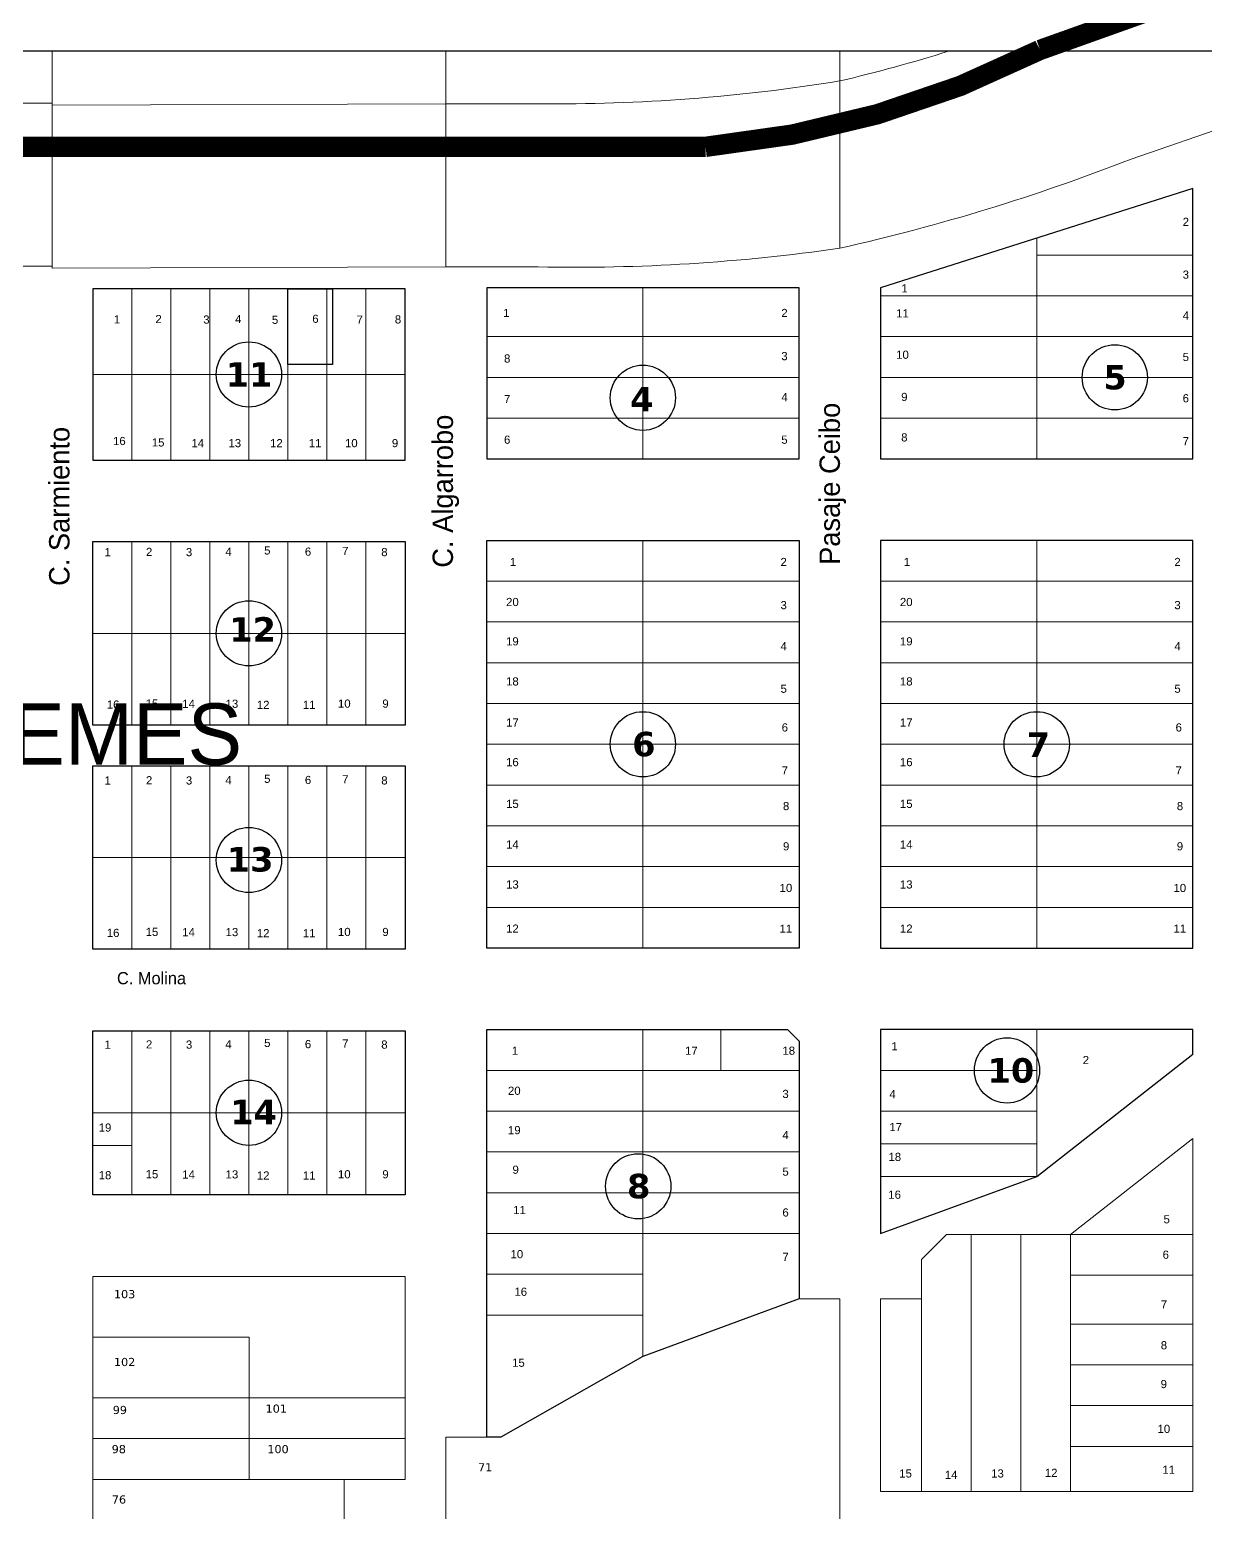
# Model space of a CAD drawing. Header units: millimetres. Extents: x 0 to 6558, y 60 to 10727.
# Drawn here: x 2571.1 to 2859.4, y 7036.7 to 7400.4 of the extents above; entities that cross this region are included whole.
import ezdxf

# ---------------------------------------------------------------- set-up
doc = ezdxf.new("R2010")
doc.units = ezdxf.units.MM
doc.linetypes.add('ACAD_ISO04W100', pattern=[30, 24, -3, 0, -3])
for name, color, linetype, lineweight in [('0 FERROCARRIL', 5, 'Continuous', 18), ('0 NOMBRE DE BARRIOS', 251, 'Continuous', 35), ('0 N° DE PARCELA', 255, 'Continuous', 25), ('0 SIG - PARCELAS', 252, 'Continuous', 18)]:
    doc.layers.add(name, color=color, linetype=linetype, lineweight=lineweight)
for name, color, linetype in [('0 NOMBRE DE CALLES', 255, 'Continuous'), ('0 N° DE MANZANA', 255, 'Continuous'), ('0 SIG - CHACRAS', 253, 'Continuous'), ('0 SIG - MANZANAS', 253, 'Continuous')]:
    doc.layers.add(name, color=color, linetype=linetype)
doc.layers.add('auxiliares', color=3, linetype='Continuous', plot=False)
doc.styles.get("Standard").update_dxf_attribs({"font": 'arial.ttf'})
doc.styles.add('STYLE1', font='arial.ttf')

msp = doc.modelspace()

# ---------------------------------------------------------------- linework, layer by layer
at = {"layer": '0 FERROCARRIL', "color": 253, "linetype": 'ACAD_ISO04W100', "const_width": 5}
msp.add_lwpolyline([(109.624, 6684.639), (525.882, 6828.094), (942.14, 6971.549), (1174.005, 7049.313), (1449.871, 7141.835), (1869.827, 7294.051), (2014.038, 7345.499, -0.0608028), (2199.979, 7371.655), (2736.887, 7371.655, 0.0947228), (2818.9, 7395.432), (2901.999, 7425.105), (3179.979, 7514.739), (3199.979, 7521.095), (4019.364, 7784.447, -0.1059511), (4109.937, 7793.522), (4204, 7793.522)], format="xyb", dxfattribs=at)
at = {"layer": '0 N° DE MANZANA'}
for centre in [(2624.859, 7315.818), (2837.229, 7315.105), (2721.479, 7310.105), (2624.859, 7252.318), (2721.479, 7225.105), (2818.079, 7225.105), (2624.859, 7196.713), (2810.794, 7145.105), (2624.859, 7134.718), (2720.341, 7116.677)]:
    msp.add_circle(centre, 8, dxfattribs=at)
at = {"layer": '0 SIG - CHACRAS'}
msp.add_lwpolyline([(2199.979, 6415.105), (3179.979, 6415.105), (3179.979, 7395.105), (2199.979, 7395.105)], close=True, dxfattribs=at)
at = {"layer": '0 SIG - MANZANAS'}
for points in [[(2856.379, 7361.415), (2779.779, 7337.105), (2779.779, 7295.105), (2856.379, 7295.105), (2856.379, 7361.415)], [(2663.179, 7336.818), (2586.579, 7336.818), (2586.579, 7294.818), (2663.179, 7294.818), (2663.179, 7336.818)], [(2856.379, 7275.105), (2779.779, 7275.105), (2779.779, 7175.105), (2856.379, 7175.105), (2856.379, 7275.105)], [(2683.179, 7155.105), (2756.949, 7155.105), (2759.779, 7152.275), (2759.779, 7089.105), (2721.479, 7074.92), (2686.649, 7055.105), (2683.179, 7055.105), (2683.179, 7155.105)], [(2779.779, 7105.095), (2818.079, 7119.105), (2856.379, 7149.105), (2856.379, 7155.105), (2779.779, 7155.105), (2779.779, 7105.095)]]:
    msp.add_lwpolyline(points, dxfattribs=at)
for points in [[(2683.179, 7295.105), (2759.779, 7295.105), (2759.779, 7337.105), (2683.179, 7337.105)], [(2586.579, 7274.818), (2663.179, 7274.818), (2663.179, 7229.818), (2586.579, 7229.818)], [(2683.179, 7275.105), (2759.779, 7275.105), (2759.779, 7175.105), (2683.179, 7175.105)], [(2586.579, 7219.818), (2663.179, 7219.818), (2663.179, 7174.818), (2586.579, 7174.818)], [(2586.579, 7154.818), (2663.179, 7154.818), (2663.179, 7114.618), (2586.579, 7114.618)]]:
    msp.add_lwpolyline(points, close=True, dxfattribs=at)
at = {"layer": '0 SIG - PARCELAS'}
for p, q in [((2673.179, 7382.205), (2695.829, 7382.205)), ((2740.629, 7145.105), (2740.629, 7155.105)), ((2756.949, 7155.105), (2759.779, 7152.275)), ((2721.479, 7145.105), (2740.629, 7145.105)), ((2596.149, 7134.718), (2596.149, 7126.718)), ((2596.149, 7126.718), (2586.579, 7126.718)), ((2789.779, 7098.685), (2795.979, 7104.885)), ((2801.979, 7104.885), (2795.979, 7104.885)), ((2789.779, 7041.855), (2789.779, 7098.685)), ((2801.979, 7041.855), (2789.779, 7041.855))]:
    msp.add_line(p, q, dxfattribs=at)
for points in [[(2576.579, 7382.405), (2399.979, 7382.405), (2399.979, 7395.105), (2576.579, 7395.105)], [(2576.579, 7395.105), (2576.579, 7381.885), (2673.179, 7382.205), (2673.179, 7395.105)], [(2399.979, 7342.405), (2576.579, 7342.405), (2576.579, 7382.405), (2399.979, 7382.405)], [(2576.579, 7381.885), (2576.579, 7341.885), (2673.179, 7342.205), (2673.179, 7382.205)], [(2818.079, 7335.105), (2856.379, 7335.105), (2856.379, 7345.105), (2818.079, 7345.105)], [(2586.579, 7315.818), (2596.149, 7315.818), (2596.149, 7336.818), (2586.579, 7336.818)], [(2596.149, 7315.818), (2605.719, 7315.818), (2605.719, 7336.818), (2596.149, 7336.818)], [(2605.719, 7315.818), (2615.289, 7315.818), (2615.289, 7336.818), (2605.719, 7336.818)], [(2615.289, 7315.818), (2624.859, 7315.818), (2624.859, 7336.818), (2615.289, 7336.818)], [(2624.859, 7315.818), (2634.429, 7315.818), (2634.429, 7336.818), (2624.859, 7336.818)], [(2643.999, 7315.818), (2653.569, 7315.818), (2653.569, 7336.818), (2643.999, 7336.818)], [(2653.569, 7315.818), (2663.179, 7315.818), (2663.179, 7336.818), (2653.569, 7336.818)], [(2683.179, 7325.105), (2721.479, 7325.105), (2721.479, 7337.105), (2683.179, 7337.105)], [(2721.479, 7325.105), (2759.779, 7325.105), (2759.779, 7337.105), (2721.479, 7337.105)], [(2779.779, 7325.105), (2818.079, 7325.105), (2818.079, 7335.105), (2779.779, 7335.105)], [(2818.079, 7325.105), (2856.379, 7325.105), (2856.379, 7335.105), (2818.079, 7335.105)], [(2683.179, 7315.105), (2721.479, 7315.105), (2721.479, 7325.105), (2683.179, 7325.105)], [(2721.479, 7315.105), (2759.779, 7315.105), (2759.779, 7325.105), (2721.479, 7325.105)], [(2779.779, 7315.105), (2818.079, 7315.105), (2818.079, 7325.105), (2779.779, 7325.105)], [(2818.079, 7315.105), (2856.379, 7315.105), (2856.379, 7325.105), (2818.079, 7325.105)], [(2586.579, 7294.818), (2596.149, 7294.818), (2596.149, 7315.818), (2586.579, 7315.818)], [(2596.149, 7294.818), (2605.719, 7294.818), (2605.719, 7315.818), (2596.149, 7315.818)], [(2605.719, 7294.818), (2615.289, 7294.818), (2615.289, 7315.818), (2605.719, 7315.818)], [(2615.289, 7294.818), (2624.859, 7294.818), (2624.859, 7315.818), (2615.289, 7315.818)], [(2624.859, 7294.818), (2634.429, 7294.818), (2634.429, 7315.818), (2624.859, 7315.818)], [(2634.429, 7294.818), (2643.999, 7294.818), (2643.999, 7315.818), (2634.429, 7315.818)], [(2643.999, 7294.818), (2653.569, 7294.818), (2653.569, 7315.818), (2643.999, 7315.818)], [(2653.569, 7294.818), (2663.179, 7294.818), (2663.179, 7315.818), (2653.569, 7315.818)], [(2683.179, 7305.105), (2721.479, 7305.105), (2721.479, 7315.105), (2683.179, 7315.105)], [(2721.479, 7305.105), (2759.779, 7305.105), (2759.779, 7315.105), (2721.479, 7315.105)], [(2779.779, 7305.105), (2818.079, 7305.105), (2818.079, 7315.105), (2779.779, 7315.105)], [(2818.079, 7305.105), (2856.379, 7305.105), (2856.379, 7315.105), (2818.079, 7315.105)], [(2683.179, 7295.105), (2721.479, 7295.105), (2721.479, 7305.105), (2683.179, 7305.105)], [(2721.479, 7295.105), (2759.779, 7295.105), (2759.779, 7305.105), (2721.479, 7305.105)], [(2779.779, 7295.105), (2818.079, 7295.105), (2818.079, 7305.105), (2779.779, 7305.105)], [(2818.079, 7295.105), (2856.379, 7295.105), (2856.379, 7305.105), (2818.079, 7305.105)], [(2586.579, 7252.318), (2596.149, 7252.318), (2596.149, 7274.818), (2586.579, 7274.818)], [(2596.149, 7252.318), (2605.719, 7252.318), (2605.719, 7274.818), (2596.149, 7274.818)], [(2605.719, 7252.318), (2615.289, 7252.318), (2615.289, 7274.818), (2605.719, 7274.818)], [(2615.289, 7252.318), (2624.859, 7252.318), (2624.859, 7274.818), (2615.289, 7274.818)], [(2624.859, 7252.318), (2634.429, 7252.318), (2634.429, 7274.818), (2624.859, 7274.818)], [(2634.429, 7252.318), (2643.999, 7252.318), (2643.999, 7274.818), (2634.429, 7274.818)], [(2643.999, 7252.318), (2653.569, 7252.318), (2653.569, 7274.818), (2643.999, 7274.818)], [(2663.179, 7252.318), (2653.569, 7252.318), (2653.569, 7274.818), (2663.179, 7274.818)], [(2683.179, 7265.105), (2721.479, 7265.105), (2721.479, 7275.105), (2683.179, 7275.105)], [(2721.479, 7265.105), (2759.779, 7265.105), (2759.779, 7275.105), (2721.479, 7275.105)], [(2779.779, 7265.105), (2818.079, 7265.105), (2818.079, 7275.105), (2779.779, 7275.105)], [(2818.079, 7265.105), (2856.379, 7265.105), (2856.379, 7275.105), (2818.079, 7275.105)], [(2683.179, 7255.105), (2721.479, 7255.105), (2721.479, 7265.105), (2683.179, 7265.105)], [(2721.479, 7255.105), (2759.779, 7255.105), (2759.779, 7265.105), (2721.479, 7265.105)], [(2779.779, 7255.105), (2818.079, 7255.105), (2818.079, 7265.105), (2779.779, 7265.105)], [(2818.079, 7255.105), (2856.379, 7255.105), (2856.379, 7265.105), (2818.079, 7265.105)], [(2586.579, 7229.818), (2596.149, 7229.818), (2596.149, 7252.318), (2586.579, 7252.318)], [(2596.149, 7229.818), (2605.719, 7229.818), (2605.719, 7252.318), (2596.149, 7252.318)], [(2605.719, 7229.818), (2615.289, 7229.818), (2615.289, 7252.318), (2605.719, 7252.318)], [(2615.289, 7229.818), (2624.859, 7229.818), (2624.859, 7252.318), (2615.289, 7252.318)], [(2624.859, 7229.818), (2634.429, 7229.818), (2634.429, 7252.318), (2624.859, 7252.318)], [(2634.429, 7229.818), (2643.999, 7229.818), (2643.999, 7252.318), (2634.429, 7252.318)], [(2643.999, 7229.818), (2653.569, 7229.818), (2653.569, 7252.318), (2643.999, 7252.318)], [(2663.179, 7229.818), (2653.569, 7229.818), (2653.569, 7252.318), (2663.179, 7252.318)], [(2683.179, 7245.105), (2721.479, 7245.105), (2721.479, 7255.105), (2683.179, 7255.105)], [(2721.479, 7245.105), (2759.779, 7245.105), (2759.779, 7255.105), (2721.479, 7255.105)], [(2779.779, 7245.105), (2818.079, 7245.105), (2818.079, 7255.105), (2779.779, 7255.105)], [(2818.079, 7245.105), (2856.379, 7245.105), (2856.379, 7255.105), (2818.079, 7255.105)], [(2683.179, 7235.105), (2721.479, 7235.105), (2721.479, 7245.105), (2683.179, 7245.105)], [(2721.479, 7235.105), (2759.779, 7235.105), (2759.779, 7245.105), (2721.479, 7245.105)], [(2779.779, 7235.105), (2818.079, 7235.105), (2818.079, 7245.105), (2779.779, 7245.105)], [(2818.079, 7235.105), (2856.379, 7235.105), (2856.379, 7245.105), (2818.079, 7245.105)], [(2683.179, 7225.105), (2721.479, 7225.105), (2721.479, 7235.105), (2683.179, 7235.105)], [(2721.479, 7225.105), (2759.779, 7225.105), (2759.779, 7235.105), (2721.479, 7235.105)], [(2779.779, 7225.105), (2818.079, 7225.105), (2818.079, 7235.105), (2779.779, 7235.105)], [(2818.079, 7225.105), (2856.379, 7225.105), (2856.379, 7235.105), (2818.079, 7235.105)], [(2683.179, 7215.105), (2721.479, 7215.105), (2721.479, 7225.105), (2683.179, 7225.105)], [(2721.479, 7215.105), (2759.779, 7215.105), (2759.779, 7225.105), (2721.479, 7225.105)], [(2779.779, 7215.105), (2818.079, 7215.105), (2818.079, 7225.105), (2779.779, 7225.105)], [(2818.079, 7215.105), (2856.379, 7215.105), (2856.379, 7225.105), (2818.079, 7225.105)], [(2586.579, 7197.318), (2596.149, 7197.318), (2596.149, 7219.818), (2586.579, 7219.818)], [(2596.149, 7197.318), (2605.719, 7197.318), (2605.719, 7219.818), (2596.149, 7219.818)], [(2605.719, 7197.318), (2615.289, 7197.318), (2615.289, 7219.818), (2605.719, 7219.818)], [(2615.289, 7197.318), (2624.859, 7197.318), (2624.859, 7219.818), (2615.289, 7219.818)], [(2624.859, 7197.318), (2634.429, 7197.318), (2634.429, 7219.818), (2624.859, 7219.818)], [(2634.429, 7197.318), (2643.999, 7197.318), (2643.999, 7219.818), (2634.429, 7219.818)], [(2643.999, 7197.318), (2653.569, 7197.318), (2653.569, 7219.818), (2643.999, 7219.818)], [(2663.179, 7197.318), (2653.569, 7197.318), (2653.569, 7219.818), (2663.179, 7219.818)], [(2683.179, 7205.105), (2721.479, 7205.105), (2721.479, 7215.105), (2683.179, 7215.105)], [(2721.479, 7205.105), (2759.779, 7205.105), (2759.779, 7215.105), (2721.479, 7215.105)], [(2779.779, 7205.105), (2818.079, 7205.105), (2818.079, 7215.105), (2779.779, 7215.105)], [(2818.079, 7205.105), (2856.379, 7205.105), (2856.379, 7215.105), (2818.079, 7215.105)], [(2683.179, 7195.105), (2721.479, 7195.105), (2721.479, 7205.105), (2683.179, 7205.105)], [(2721.479, 7195.105), (2759.779, 7195.105), (2759.779, 7205.105), (2721.479, 7205.105)], [(2779.779, 7195.105), (2818.079, 7195.105), (2818.079, 7205.105), (2779.779, 7205.105)], [(2818.079, 7195.105), (2856.379, 7195.105), (2856.379, 7205.105), (2818.079, 7205.105)], [(2586.579, 7174.818), (2596.149, 7174.818), (2596.149, 7197.318), (2586.579, 7197.318)], [(2596.149, 7174.818), (2605.719, 7174.818), (2605.719, 7197.318), (2596.149, 7197.318)], [(2605.719, 7174.818), (2615.289, 7174.818), (2615.289, 7197.318), (2605.719, 7197.318)], [(2615.289, 7174.818), (2624.859, 7174.818), (2624.859, 7197.318), (2615.289, 7197.318)], [(2624.859, 7174.818), (2634.429, 7174.818), (2634.429, 7197.318), (2624.859, 7197.318)], [(2634.429, 7174.818), (2643.999, 7174.818), (2643.999, 7197.318), (2634.429, 7197.318)], [(2643.999, 7174.818), (2653.569, 7174.818), (2653.569, 7197.318), (2643.999, 7197.318)], [(2663.179, 7174.818), (2653.569, 7174.818), (2653.569, 7197.318), (2663.179, 7197.318)], [(2683.179, 7185.105), (2721.479, 7185.105), (2721.479, 7195.105), (2683.179, 7195.105)], [(2721.479, 7185.105), (2759.779, 7185.105), (2759.779, 7195.105), (2721.479, 7195.105)], [(2779.779, 7185.105), (2818.079, 7185.105), (2818.079, 7195.105), (2779.779, 7195.105)], [(2818.079, 7185.105), (2856.379, 7185.105), (2856.379, 7195.105), (2818.079, 7195.105)], [(2683.179, 7175.105), (2721.479, 7175.105), (2721.479, 7185.105), (2683.179, 7185.105)], [(2721.479, 7175.105), (2759.779, 7175.105), (2759.779, 7185.105), (2721.479, 7185.105)], [(2779.779, 7175.105), (2818.079, 7175.105), (2818.079, 7185.105), (2779.779, 7185.105)], [(2818.079, 7175.105), (2856.379, 7175.105), (2856.379, 7185.105), (2818.079, 7185.105)], [(2586.579, 7134.718), (2596.149, 7134.718), (2596.149, 7154.818), (2586.579, 7154.818)], [(2596.149, 7134.718), (2605.719, 7134.718), (2605.719, 7154.818), (2596.149, 7154.818)], [(2605.719, 7134.718), (2615.289, 7134.718), (2615.289, 7154.818), (2605.719, 7154.818)], [(2615.289, 7134.718), (2624.859, 7134.718), (2624.859, 7154.818), (2615.289, 7154.818)], [(2624.859, 7134.718), (2634.429, 7134.718), (2634.429, 7154.818), (2624.859, 7154.818)], [(2634.429, 7134.718), (2643.999, 7134.718), (2643.999, 7154.818), (2634.429, 7154.818)], [(2643.999, 7134.718), (2653.569, 7134.718), (2653.569, 7154.818), (2643.999, 7154.818)], [(2663.179, 7134.718), (2653.569, 7134.718), (2653.569, 7154.818), (2663.179, 7154.818)], [(2683.179, 7145.105), (2721.479, 7145.105), (2721.479, 7155.105), (2683.179, 7155.105)], [(2721.479, 7155.105), (2740.629, 7155.105), (2740.629, 7145.105), (2721.479, 7145.105)], [(2779.779, 7145.105), (2818.079, 7145.105), (2818.079, 7155.105), (2779.779, 7155.105)], [(2683.179, 7135.105), (2721.479, 7135.105), (2721.479, 7145.105), (2683.179, 7145.105)], [(2721.479, 7135.105), (2759.779, 7135.105), (2759.779, 7145.105), (2721.479, 7145.105)], [(2779.779, 7135.105), (2818.079, 7135.105), (2818.079, 7145.105), (2779.779, 7145.105)], [(2586.579, 7114.618), (2596.149, 7114.618), (2596.149, 7134.718), (2586.579, 7134.718)], [(2586.579, 7134.718), (2596.149, 7134.718), (2596.149, 7126.718), (2586.579, 7126.718)], [(2596.149, 7114.618), (2605.719, 7114.618), (2605.719, 7134.718), (2596.149, 7134.718)], [(2605.719, 7114.618), (2615.289, 7114.618), (2615.289, 7134.718), (2605.719, 7134.718)], [(2615.289, 7114.618), (2624.859, 7114.618), (2624.859, 7134.718), (2615.289, 7134.718)], [(2624.859, 7114.618), (2634.429, 7114.618), (2634.429, 7134.718), (2624.859, 7134.718)], [(2634.429, 7114.618), (2643.999, 7114.618), (2643.999, 7134.718), (2634.429, 7134.718)], [(2643.999, 7114.618), (2653.569, 7114.618), (2653.569, 7134.718), (2643.999, 7134.718)], [(2663.179, 7114.618), (2653.569, 7114.618), (2653.569, 7134.718), (2663.179, 7134.718)], [(2683.179, 7125.105), (2721.479, 7125.105), (2721.479, 7135.105), (2683.179, 7135.105)], [(2721.479, 7125.105), (2759.779, 7125.105), (2759.779, 7135.105), (2721.479, 7135.105)], [(2779.779, 7119.105), (2818.079, 7119.105), (2818.079, 7135.105), (2779.779, 7135.105)], [(2779.779, 7135.105), (2818.079, 7135.105), (2818.079, 7119.105), (2779.779, 7119.105)], [(2779.779, 7135.105), (2818.079, 7135.105), (2818.079, 7127.105), (2779.779, 7127.105)], [(2586.579, 7126.718), (2596.149, 7126.718), (2596.149, 7114.618), (2586.579, 7114.618)], [(2683.179, 7115.105), (2721.479, 7115.105), (2721.479, 7125.105), (2683.179, 7125.105)], [(2721.479, 7115.105), (2759.779, 7115.105), (2759.779, 7125.105), (2721.479, 7125.105)], [(2683.179, 7105.105), (2721.479, 7105.105), (2721.479, 7115.105), (2683.179, 7115.105)], [(2721.479, 7105.105), (2759.779, 7105.105), (2759.779, 7115.105), (2721.479, 7115.105)], [(2683.179, 7095.105), (2721.479, 7095.105), (2721.479, 7105.105), (2683.179, 7105.105)], [(2801.979, 7104.885), (2795.979, 7104.885), (2789.779, 7098.685), (2789.779, 7041.855), (2801.979, 7041.855)], [(2801.979, 7041.855), (2814.179, 7041.855), (2814.179, 7104.885), (2801.979, 7104.885)], [(2814.179, 7041.855), (2826.379, 7041.855), (2826.379, 7104.885), (2814.179, 7104.885)], [(2826.379, 7094.885), (2856.379, 7094.885), (2856.379, 7104.885), (2826.379, 7104.885)], [(2586.579, 7094.585), (2663.179, 7094.585), (2663.179, 7064.785), (2586.579, 7064.785)], [(2586.579, 7094.585), (2663.179, 7094.585), (2663.179, 7064.785), (2586.579, 7064.785)], [(2683.179, 7085.105), (2721.479, 7085.105), (2721.479, 7095.105), (2683.179, 7095.105)], [(2826.379, 7082.885), (2856.379, 7082.885), (2856.379, 7094.885), (2826.379, 7094.885)], [(2673.179, 6936.605), (2769.779, 6852.335), (2769.779, 7089.105), (2759.779, 7089.105), (2721.479, 7074.92), (2686.649, 7055.105), (2683.179, 7055.105), (2673.179, 7055.105)], [(2826.379, 7072.885), (2856.379, 7072.885), (2856.379, 7082.885), (2826.379, 7082.885)], [(2586.579, 7079.685), (2624.879, 7079.685), (2624.879, 7064.785), (2586.579, 7064.785)], [(2826.379, 7062.885), (2856.379, 7062.885), (2856.379, 7072.885), (2826.379, 7072.885)], [(2586.579, 7054.785), (2624.879, 7054.785), (2624.879, 7064.785), (2586.579, 7064.785)], [(2586.579, 7054.785), (2624.879, 7054.785), (2624.879, 7064.785), (2586.579, 7064.785)], [(2586.579, 7054.785), (2624.879, 7054.785), (2624.879, 7064.785), (2586.579, 7064.785)], [(2624.879, 7054.785), (2663.179, 7054.785), (2663.179, 7064.785), (2624.879, 7064.785)], [(2624.879, 7054.785), (2663.179, 7054.785), (2663.179, 7064.785), (2624.879, 7064.785)], [(2624.879, 7054.785), (2663.179, 7054.785), (2663.179, 7064.785), (2624.879, 7064.785)], [(2826.379, 7052.885), (2856.379, 7052.885), (2856.379, 7062.885), (2826.379, 7062.885)], [(2586.579, 7044.785), (2624.879, 7044.785), (2624.879, 7054.785), (2586.579, 7054.785)], [(2586.579, 7044.785), (2624.879, 7044.785), (2624.879, 7054.785), (2586.579, 7054.785)], [(2586.579, 7044.785), (2624.879, 7044.785), (2624.879, 7054.785), (2586.579, 7054.785)], [(2624.879, 7044.785), (2663.179, 7044.785), (2663.179, 7054.785), (2624.879, 7054.785)], [(2624.879, 7044.785), (2663.179, 7044.785), (2663.179, 7054.785), (2624.879, 7054.785)], [(2624.879, 7044.785), (2663.179, 7044.785), (2663.179, 7054.785), (2624.879, 7054.785)], [(2826.379, 7041.855), (2856.379, 7041.855), (2856.379, 7052.885), (2826.379, 7052.885)], [(2586.579, 7044.785), (2648.179, 7044.785), (2648.179, 6906.885), (2586.579, 6906.885)]]:
    msp.add_lwpolyline(points, close=True, dxfattribs=at)
for points in [[(2695.829, 7382.205), (2673.179, 7382.205), (2673.179, 7395.105), (2769.779, 7395.105), (2769.779, 7387.805, -0.0425509)], [(2841.243, 7368.662), (2866.379, 7377.305), (2866.379, 7395.105), (2796.455, 7395.105, -0.0172978), (2769.779, 7387.805), (2769.779, 7346.805, 0.0384343)]]:
    msp.add_lwpolyline(points, format="xyb", close=True, dxfattribs=at)
for points in [[(2769.779, 7387.805), (2769.779, 7395.105), (2796.455, 7395.105, -0.0173), (2769.779, 7387.805)], [(2769.779, 7346.805, -0.0412022), (2695.829, 7342.205), (2673.179, 7342.205), (2673.179, 7382.205), (2695.829, 7382.205, 0.0425509), (2769.779, 7387.805), (2769.779, 7346.805)]]:
    msp.add_lwpolyline(points, format="xyb", dxfattribs=at)
for points in [[(2818.079, 7349.26), (2818.079, 7345.105), (2856.379, 7345.105), (2856.379, 7361.415), (2818.079, 7349.26)], [(2818.079, 7349.26), (2818.079, 7345.105), (2856.379, 7345.105), (2856.379, 7361.415), (2818.079, 7349.26)], [(2818.079, 7335.105), (2818.079, 7349.26), (2779.779, 7337.105), (2779.779, 7335.105), (2818.079, 7335.105)], [(2756.949, 7155.105), (2721.479, 7155.105), (2721.479, 7145.105), (2759.779, 7145.105), (2759.779, 7152.275)], [(2759.779, 7152.275), (2759.779, 7145.105), (2740.629, 7145.105), (2740.629, 7155.105), (2756.949, 7155.105)], [(2756.949, 7155.105), (2759.779, 7152.275), (2759.779, 7145.105), (2740.629, 7145.105), (2740.629, 7155.105), (2756.949, 7155.105)], [(2856.379, 7155.105), (2818.079, 7155.105), (2818.079, 7119.105), (2856.379, 7149.105), (2856.379, 7155.105)], [(2856.379, 7128.375), (2826.379, 7104.885), (2856.379, 7104.885), (2856.379, 7128.375)], [(2818.079, 7119.105), (2779.779, 7119.105), (2779.779, 7105.095), (2818.079, 7119.105)], [(2779.779, 7119.105), (2779.779, 7105.095), (2818.079, 7119.105), (2779.779, 7119.105)], [(2759.779, 7105.105), (2759.779, 7089.105), (2721.479, 7074.92), (2721.479, 7105.105), (2759.779, 7105.105)], [(2586.579, 7094.585), (2586.579, 7079.685), (2624.879, 7079.685), (2624.879, 7064.785), (2663.179, 7064.785), (2663.179, 7094.585), (2586.579, 7094.585)], [(2789.779, 7041.855), (2789.779, 7089.105), (2779.779, 7089.105), (2779.779, 7041.855), (2789.779, 7041.855)], [(2721.479, 7085.105), (2683.179, 7085.105), (2683.179, 7055.105), (2686.649, 7055.105), (2721.479, 7074.92), (2721.479, 7085.105)], [(2683.179, 7085.105), (2683.179, 7055.105), (2686.649, 7055.105), (2721.479, 7074.92), (2721.479, 7085.105), (2683.179, 7085.105)]]:
    msp.add_lwpolyline(points, dxfattribs=at)
at = {"layer": 'auxiliares'}
msp.add_lwpolyline([(2634.429, 7336.818), (2645.369, 7336.818), (2645.369, 7318.268), (2634.429, 7318.268)], close=True, dxfattribs=at)

# ---------------------------------------------------------------- texts
at = {"layer": '0 NOMBRE DE BARRIOS', "linetype": 'Continuous', "lineweight": 25, "insert": (2566.579, 7227.509), "char_height": 15, "width": 338.88889, "attachment_point": 5}
msp.add_mtext('{\\fBankGothic Lt BT|b0|i0|c0|p34;Bº GÜEMES}', dxfattribs=at)
at = {"layer": '0 NOMBRE DE CALLES', "char_height": 5, "width": 783.33333, "attachment_point": 4, "rotation": 90}
for s, insert in [('\\pt10;{\\fBankGothic Lt BT|b0|i0|c0|p34;Pasaje Ceibo}', (2768.059, 7269.109)), ('\\pt10;{\\fBankGothic Lt BT|b0|i0|c0|p34;C. Algarrobo}', (2673.155, 7268.426)), ('\\pt10;{\\fBankGothic Lt BT|b0|i0|c0|p34;C. Sarmiento}', (2578.381, 7263.955))]:
    msp.add_mtext(s, dxfattribs=dict(at, insert=insert))
at = {"layer": '0 NOMBRE DE CALLES', "color": 4, "linetype": 'Continuous', "insert": (2592.497, 7167.709), "char_height": 3, "width": 783.33333, "attachment_point": 4}
msp.add_mtext('\\pt9.9999;{\\fBankGothic Lt BT|b0|i0|c0|p34;\\C256;C. Molina}', dxfattribs=at)
at = {"layer": '0 N° DE MANZANA', "char_height": 6, "width": 338.88889, "attachment_point": 4}
for s, insert in [('{\\fVerdana|b1|i0|c0|p34;11}', (2619.178, 7315.818)), ('{\\fVerdana|b1|i0|c0|p34;5}', (2834.402, 7315.105)), ('{\\fVerdana|b1|i0|c0|p34;4}', (2718.365, 7309.751)), ('{\\fVerdana|b1|i0|c0|p34;12}', (2620.033, 7253.281)), ('{\\fVerdana|b1|i0|c0|p34;6}', (2718.85, 7225.105)), ('{\\fVerdana|b1|i0|c0|p34;7}', (2815.607, 7225.021)), ('{\\fVerdana|b1|i0|c0|p34;13}', (2619.43, 7196.832)), ('{\\fVerdana|b1|i0|c0|p34;10}', (2806.006, 7145.06)), ('{\\fVerdana|b1|i0|c0|p34;14}', (2620.285, 7134.918)), ('{\\fVerdana|b1|i0|c0|p34;8}', (2717.597, 7116.677))]:
    msp.add_mtext(s, dxfattribs=dict(at, insert=insert))
at = {"layer": '0 N° DE PARCELA', "char_height": 2, "attachment_point": 4, "style": 'STYLE1'}
for s, insert in [('2', (2853.87, 7353.258)), ('3', (2853.87, 7340.294)), ('1', (2784.873, 7336.947)), ('1', (2591.726, 7329.345)), ('2', (2601.916, 7329.41)), ('3', (2613.659, 7329.273)), ('4', (2621.473, 7329.41)), ('5', (2630.485, 7329.211)), ('6', (2640.395, 7329.465)), ('7', (2651.258, 7329.256)), ('8', (2660.645, 7329.311)), ('1', (2687.197, 7330.908)), ('2', (2755.43, 7330.908)), ('11', (2783.603, 7330.817)), ('4', (2853.87, 7330.268)), ('3', (2755.43, 7320.305)), ('10', (2783.603, 7320.653)), ('8', (2687.425, 7319.722)), ('5', (2853.87, 7320.096)), ('7', (2687.425, 7309.785)), ('4', (2755.43, 7310.237)), ('9', (2784.835, 7310.294)), ('6', (2853.87, 7309.971)), ('16', (2591.529, 7299.483)), ('15', (2601.031, 7299.136)), ('14', (2610.755, 7298.965)), ('13', (2619.836, 7298.965)), ('12', (2630.027, 7298.965)), ('11', (2639.527, 7298.965)), ('10', (2648.415, 7298.965)), ('9', (2659.921, 7298.965)), ('6', (2687.425, 7299.806)), ('5', (2755.43, 7299.806)), ('8', (2784.835, 7300.369)), ('7', (2853.87, 7299.449)), ('1', (2589.413, 7272.228)), ('2', (2599.602, 7272.293)), ('3', (2609.403, 7272.232)), ('4', (2619.056, 7272.319)), ('5', (2628.586, 7272.638)), ('6', (2638.574, 7272.348)), ('7', (2647.723, 7272.525)), ('8', (2657.314, 7272.236)), ('1', (2688.86, 7269.826)), ('2', (2755.235, 7269.826)), ('1', (2785.46, 7269.826)), ('2', (2851.835, 7269.826)), ('20', (2687.923, 7259.995)), ('3', (2755.235, 7259.223)), ('20', (2784.523, 7259.995)), ('3', (2851.835, 7259.223)), ('19', (2687.923, 7250.345)), ('4', (2755.235, 7249.155)), ('19', (2784.523, 7250.345)), ('4', (2851.835, 7249.155)), ('18', (2687.923, 7240.51)), ('18', (2784.523, 7240.51)), ('5', (2755.235, 7238.724)), ('5', (2851.835, 7238.724)), ('16', (2589.993, 7234.839)), ('15', (2599.527, 7235.078)), ('14', (2608.503, 7235.038)), ('13', (2619.138, 7235.038)), ('12', (2626.802, 7234.783)), ('11', (2638.082, 7234.783)), ('10', (2646.696, 7235.068)), ('9', (2657.575, 7235.068)), ('17', (2687.923, 7230.436)), ('17', (2784.523, 7230.436)), ('6', (2755.528, 7229.222)), ('6', (2852.128, 7229.222)), ('16', (2687.923, 7220.716)), ('7', (2755.528, 7218.7)), ('16', (2784.523, 7220.716)), ('7', (2852.128, 7218.7)), ('1', (2589.413, 7216.217)), ('2', (2599.602, 7216.282)), ('3', (2609.403, 7216.221)), ('4', (2619.056, 7216.308)), ('5', (2628.586, 7216.627)), ('6', (2638.574, 7216.337)), ('7', (2647.723, 7216.514)), ('8', (2657.314, 7216.225)), ('15', (2687.923, 7210.482)), ('8', (2755.839, 7209.935)), ('15', (2784.523, 7210.482)), ('8', (2852.439, 7209.935)), ('14', (2687.923, 7200.53)), ('14', (2784.523, 7200.53)), ('9', (2755.839, 7200.064)), ('9', (2852.439, 7200.064)), ('13', (2687.923, 7190.709)), ('10', (2755.019, 7189.854)), ('13', (2784.523, 7190.709)), ('10', (2851.619, 7189.854)), ('16', (2589.993, 7178.828)), ('15', (2599.527, 7179.067)), ('14', (2608.503, 7179.027)), ('13', (2619.138, 7179.027)), ('12', (2626.802, 7178.772)), ('11', (2638.082, 7178.772)), ('10', (2646.696, 7179.057)), ('9', (2657.575, 7179.057)), ('12', (2687.923, 7179.884)), ('11', (2755.019, 7179.884)), ('12', (2784.523, 7179.884)), ('11', (2851.619, 7179.884)), ('1', (2589.413, 7151.427)), ('2', (2599.602, 7151.492)), ('3', (2609.403, 7151.431)), ('4', (2619.056, 7151.518)), ('5', (2628.586, 7151.837)), ('6', (2638.574, 7151.547)), ('7', (2647.723, 7151.724)), ('8', (2657.314, 7151.435)), ('1', (2689.327, 7149.934)), ('17', (2731.822, 7149.934)), ('18', (2755.701, 7149.934)), ('1', (2782.422, 7151.035)), ('2', (2829.361, 7147.655)), ('20', (2688.39, 7140.102)), ('3', (2755.701, 7139.33)), ('4', (2781.925, 7139.264)), ('19', (2588.01, 7131.078)), ('17', (2781.926, 7131.21)), ('19', (2688.39, 7130.452)), ('4', (2755.701, 7129.263)), ('18', (2781.709, 7123.878)), ('9', (2689.504, 7120.741)), ('5', (2755.701, 7120.27)), ('18', (2588.01, 7119.39)), ('15', (2599.527, 7119.629)), ('14', (2608.503, 7119.589)), ('13', (2619.138, 7119.589)), ('12', (2626.802, 7119.334)), ('11', (2638.082, 7119.334)), ('10', (2646.696, 7119.619)), ('9', (2657.575, 7119.619)), ('16', (2781.672, 7114.606)), ('11', (2689.666, 7110.867)), ('6', (2755.701, 7110.247)), ('5', (2849.183, 7108.581)), ('10', (2689.018, 7100.021)), ('7', (2755.701, 7099.362)), ('6', (2848.949, 7099.884)), ('\\pt8;{\\fVerdana|b0|i0|c0|p34;103}', (2591.751, 7090.213)), ('16', (2689.975, 7090.802)), ('7', (2848.521, 7087.715)), ('8', (2848.501, 7077.677)), ('\\pt8;{\\fVerdana|b0|i0|c0|p34;102}', (2591.751, 7073.572)), ('15', (2689.403, 7073.397)), ('9', (2848.466, 7068.16)), ('\\pt8;{\\fVerdana|b0|i0|c0|p34;101}', (2628.947, 7062.133)), ('\\pt8;{\\fVerdana|b0|i0|c0|p34;99}', (2591.458, 7061.801)), ('10', (2847.705, 7057.166)), ('\\pt8;{\\fVerdana|b0|i0|c0|p34;98}', (2591.195, 7052.195)), ('\\pt8;{\\fVerdana|b0|i0|c0|p34;100}', (2629.375, 7052.195)), ('\\pt8;{\\fVerdana|b0|i0|c0|p34;71}', (2681.06, 7047.763)), ('15', (2784.359, 7046.233)), ('14', (2795.548, 7045.905)), ('13', (2806.902, 7046.233)), ('12', (2820.066, 7046.398)), ('11', (2848.892, 7047.157)), ('\\pt8;{\\fVerdana|b0|i0|c0|p34;76}', (2591.236, 7039.837))]:
    msp.add_mtext(s, dxfattribs=dict(at, insert=insert))

doc.saveas('drawing.dxf')
